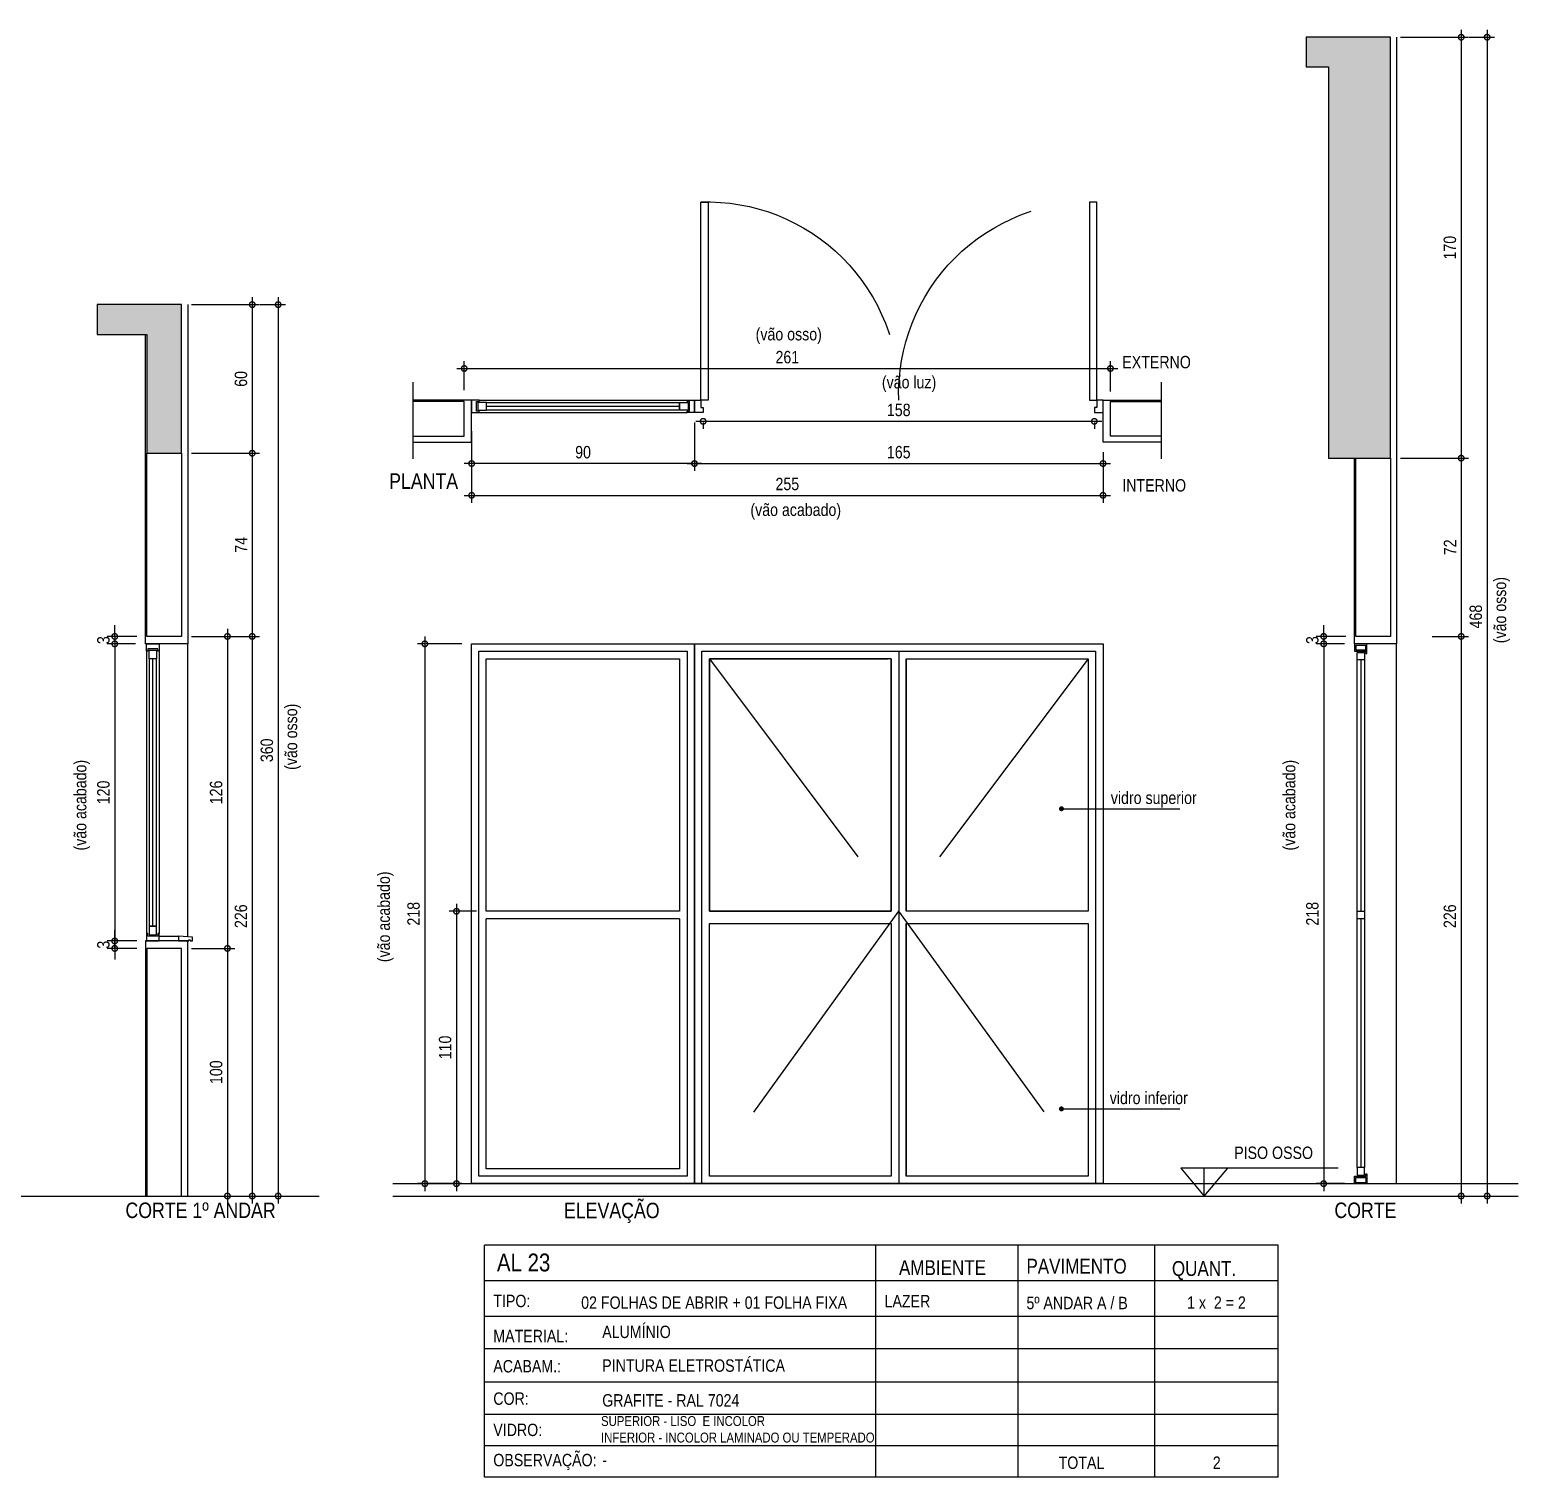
# Model space of a CAD drawing. Header units: metres. Extents: x -0.2 to 51.6, y -20.8 to 5.5.
# Drawn here: x 42.45 to 48.46, y -6.66 to -0.81 of the extents above; entities that cross this region are included whole.
import ezdxf

# ---------------------------------------------------------------- set-up
doc = ezdxf.new("R2010")
doc.units = ezdxf.units.M
doc.linetypes.add('DASHEDX2', pattern=[1.5, 1, -0.5])
for name, color, linetype in [('AR-CAIXILHO', 1, 'Continuous'), ('ARQ-ALV ACAB', 4, 'Continuous'), ('ARQ-ALV OSSO', 5, 'Continuous'), ('ARQ-AUX', 7, 'Continuous'), ('ARQ-AUX1', 1, 'Continuous'), ('ARQ-AUX2', 2, 'Continuous'), ('ARQ-CAX', 1, 'Continuous'), ('ARQ-CAX @ 1', 1, 'Continuous'), ('ARQ-DIM', 2, 'Continuous'), ('ARQ-ENCH', 1, 'Continuous'), ('ARQ-PRJ', 7, 'DASHEDX2'), ('ARQ-SIM', 1, 'Continuous'), ('ARQ-TXT', 2, 'Continuous'), ('ARQ-TXT01', 2, 'Continuous'), ('ES-CORTE', 2, 'Continuous')]:
    doc.layers.add(name, color=color, linetype=linetype)
doc.styles.add('Adesa', font='ARIALN.TTF')
doc.styles.add('ROMANS', font='romans', dxfattribs={"height": 0.2})
doc.dimstyles.new('1-25ARQ', dxfattribs={"dimscale": 0.25, "dimtxt": 0.2, "dimasz": 0.08, "dimexe": 0.16, "dimexo": 0.1, "dimgap": 0.1, "dimtad": 1, "dimzin": 4, "dimdsep": 46, "dimtxsty": 'ROMANS', "dimblk": 'DOT', "dimcen": 0.1, "dimclrd": 1, "dimclre": 1, "dimclrt": 3, "dimadec": 0, "dimazin": 0, "dimtfac": 1, "dimtix": 1, "dimtmove": 2, "dimatfit": 3, "dimldrblk": 'DOT', "dimfxl": 1, "dimtolj": 1, "dimtzin": 4, "dimlwd": -1, "dimlwe": -1, "dimarcsym": 0})
doc.dimstyles.new('ADESA 1-0025', dxfattribs={"dimtxt": 0.05, "dimasz": 0.045, "dimexe": 0.03, "dimexo": 0.04, "dimgap": 0.02, "dimtad": 1, "dimtoh": 1, "dimdec": 0, "dimlfac": 100, "dimzin": 4, "dimtxsty": 'Adesa', "dimblk": 'DOTSMALL', "dimcen": 1, "dimdle": 0.03, "dimclrd": 1, "dimclre": 1, "dimclrt": 256, "dimazin": 1, "dimtm": 1e-09, "dimtfac": 1, "dimtdec": 0, "dimtix": 1, "dimtmove": 2, "dimatfit": 0, "dimldrblk": 'DOTSMALL', "dimfxl": 0.8, "dimtvp": 2, "dimtolj": 1, "dimtzin": 0, "dimarcsym": 0})

# ---------------------------------------------------------------- blocks, each defined once
blk = doc.blocks.new('_DotSmall')
at = {"color": 0, "linetype": 'ByBlock', "const_width": 0.5}
blk.add_lwpolyline([(-0.0625, 0, 1), (0.0625, 0, 1)], format="xyb", close=True, dxfattribs=at)
blk = doc.blocks.new('*D367')
at = {"layer": 'ARQ-DIM', "color": 1, "lineweight": -2, "transparency": 16777216}
for p, q in [((44.2323, -2.5203), (44.2323, -2.7247)), ((46.7823, -2.5203), (46.7823, -2.7247)), ((44.2023, -2.6947), (46.8123, -2.6947))]:
    blk.add_line(p, q, dxfattribs=at)
at = {"layer": 'Defpoints', "color": 0, "transparency": 16777216}
for p in [(44.2323, -2.4803), (46.7823, -2.4803), (46.7823, -2.6947)]:
    blk.add_point(p, dxfattribs=at)
at = {"layer": 'ARQ-DIM', "color": 1, "lineweight": -2, "transparency": 16777216, "xscale": 0.045, "yscale": 0.045, "zscale": 0.045, "rotation": 180}
blk.add_blockref('_DotSmall', (44.2323, -2.6947), dxfattribs=at)
at = {"layer": 'ARQ-DIM', "color": 1, "lineweight": -2, "transparency": 16777216, "xscale": 0.045, "yscale": 0.045, "zscale": 0.045}
blk.add_blockref('_DotSmall', (46.7823, -2.6947), dxfattribs=at)
at = {"layer": 'ARQ-DIM', "transparency": 16777216, "insert": (45.5073, -2.6492), "char_height": 0.05, "attachment_point": 5, "style": 'Adesa'}
blk.add_mtext('\\A1;255', dxfattribs=at)
blk = doc.blocks.new('*D368')
at = {"layer": 'ARQ-DIM', "color": 1, "lineweight": -2, "transparency": 16777216}
for p, q in [((44.2023, -2.2703), (44.2023, -2.1524)), ((46.8123, -2.2753), (46.8123, -2.1524)), ((44.1723, -2.1824), (46.8423, -2.1824))]:
    blk.add_line(p, q, dxfattribs=at)
at = {"layer": 'Defpoints', "color": 0, "transparency": 16777216}
for p in [(46.8123, -2.1824), (44.2023, -2.3103), (46.8123, -2.3153)]:
    blk.add_point(p, dxfattribs=at)
at = {"layer": 'ARQ-DIM', "color": 1, "lineweight": -2, "transparency": 16777216, "xscale": 0.045, "yscale": 0.045, "zscale": 0.045, "rotation": 180}
blk.add_blockref('_DotSmall', (44.2023, -2.1824), dxfattribs=at)
at = {"layer": 'ARQ-DIM', "color": 1, "lineweight": -2, "transparency": 16777216, "xscale": 0.045, "yscale": 0.045, "zscale": 0.045}
blk.add_blockref('_DotSmall', (46.8123, -2.1824), dxfattribs=at)
at = {"layer": 'ARQ-DIM', "transparency": 16777216, "insert": (45.5073, -2.1369), "char_height": 0.05, "attachment_point": 5, "style": 'Adesa'}
blk.add_mtext('\\A1;261', dxfattribs=at)
blk = doc.blocks.new('*D360')
at = {"layer": 'ARQ-DIM', "color": 1, "lineweight": -2, "transparency": 16777216}
for p, q in [((45.1323, -2.4003), (45.1323, -2.5963)), ((46.7823, -2.5203), (46.7823, -2.5963)), ((45.1023, -2.5663), (46.8123, -2.5663))]:
    blk.add_line(p, q, dxfattribs=at)
at = {"layer": 'Defpoints', "color": 0, "transparency": 16777216}
for p in [(45.1323, -2.3603), (46.7823, -2.4803), (46.7823, -2.5663)]:
    blk.add_point(p, dxfattribs=at)
at = {"layer": 'ARQ-DIM', "color": 1, "lineweight": -2, "transparency": 16777216, "xscale": 0.045, "yscale": 0.045, "zscale": 0.045, "rotation": 180}
blk.add_blockref('_DotSmall', (45.1323, -2.5663), dxfattribs=at)
at = {"layer": 'ARQ-DIM', "color": 1, "lineweight": -2, "transparency": 16777216, "xscale": 0.045, "yscale": 0.045, "zscale": 0.045}
blk.add_blockref('_DotSmall', (46.7823, -2.5663), dxfattribs=at)
at = {"layer": 'ARQ-DIM', "transparency": 16777216, "insert": (45.9573, -2.5207), "char_height": 0.05, "attachment_point": 5, "style": 'Adesa'}
blk.add_mtext('\\A1;165', dxfattribs=at)
blk = doc.blocks.new('*D361')
at = {"layer": 'ARQ-DIM', "color": 1, "lineweight": -2, "transparency": 16777216}
for p, q in [((48.2289, -0.8145), (48.2289, -2.5745)), ((47.9837, -0.8445), (48.2589, -0.8445)), ((47.9831, -2.5445), (48.2589, -2.5445))]:
    blk.add_line(p, q, dxfattribs=at)
at = {"layer": 'Defpoints', "color": 0, "transparency": 16777216}
for p in [(47.9437, -0.8445), (47.9431, -2.5445), (48.2289, -2.5445)]:
    blk.add_point(p, dxfattribs=at)
at = {"layer": 'ARQ-DIM', "color": 1, "lineweight": -2, "transparency": 16777216, "xscale": 0.045, "yscale": 0.045, "zscale": 0.045}
for p, rotation in [((48.2289, -0.8445), 90), ((48.2289, -2.5445), 270)]:
    blk.add_blockref('_DotSmall', p, dxfattribs=dict(at, rotation=rotation))
at = {"layer": 'ARQ-DIM', "transparency": 16777216, "insert": (48.1834, -1.6945), "char_height": 0.05, "attachment_point": 5, "rotation": 90, "style": 'Adesa'}
blk.add_mtext('\\A1;170', dxfattribs=at)
blk = doc.blocks.new('*D362')
at = {"layer": 'ARQ-DIM', "color": 1, "lineweight": -2, "transparency": 16777216}
for p, q in [((48.2289, -3.2345), (48.2289, -5.5545)), ((48.1988, -3.2645), (48.2589, -3.2645)), ((48.111, -5.5245), (48.2589, -5.5245))]:
    blk.add_line(p, q, dxfattribs=at)
at = {"layer": 'Defpoints', "color": 0, "transparency": 16777216}
for p in [(48.1588, -3.2645), (48.071, -5.5245), (48.2289, -5.5245)]:
    blk.add_point(p, dxfattribs=at)
at = {"layer": 'ARQ-DIM', "color": 1, "lineweight": -2, "transparency": 16777216, "xscale": 0.045, "yscale": 0.045, "zscale": 0.045}
for p, rotation in [((48.2289, -3.2645), 90), ((48.2289, -5.5245), 270)]:
    blk.add_blockref('_DotSmall', p, dxfattribs=dict(at, rotation=rotation))
at = {"layer": 'ARQ-DIM', "transparency": 16777216, "insert": (48.1834, -4.3945), "char_height": 0.05, "attachment_point": 5, "rotation": 90, "style": 'Adesa'}
blk.add_mtext('\\A1;226', dxfattribs=at)
blk = doc.blocks.new('*D363')
at = {"layer": 'ARQ-DIM', "color": 1, "lineweight": -2, "transparency": 16777216}
for p, q in [((48.3337, -0.8145), (48.3337, -5.5545)), ((48.261, -0.8445), (48.3637, -0.8445)), ((48.2249, -5.5245), (48.3637, -5.5245))]:
    blk.add_line(p, q, dxfattribs=at)
at = {"layer": 'Defpoints', "color": 0, "transparency": 16777216}
for p in [(48.221, -0.8445), (48.1849, -5.5245), (48.3337, -5.5245)]:
    blk.add_point(p, dxfattribs=at)
at = {"layer": 'ARQ-DIM', "color": 1, "lineweight": -2, "transparency": 16777216, "xscale": 0.045, "yscale": 0.045, "zscale": 0.045}
for p, rotation in [((48.3337, -0.8445), 90), ((48.3337, -5.5245), 270)]:
    blk.add_blockref('_DotSmall', p, dxfattribs=dict(at, rotation=rotation))
at = {"layer": 'ARQ-DIM', "transparency": 16777216, "insert": (48.2881, -3.1845), "char_height": 0.05, "attachment_point": 5, "rotation": 90, "style": 'Adesa'}
blk.add_mtext('\\A1;468', dxfattribs=at)
blk = doc.blocks.new('*D364')
at = {"layer": 'ARQ-DIM', "color": 1, "lineweight": -2, "transparency": 16777216}
for p, q in [((47.7575, -3.2945), (47.6435, -3.2945)), ((47.6735, -3.2645), (47.6735, -5.5045)), ((47.7575, -5.4745), (47.6435, -5.4745))]:
    blk.add_line(p, q, dxfattribs=at)
at = {"layer": 'Defpoints', "color": 0, "transparency": 16777216}
for p in [(47.7975, -3.2945), (47.6735, -5.4745), (47.7975, -5.4745)]:
    blk.add_point(p, dxfattribs=at)
at = {"layer": 'ARQ-DIM', "color": 1, "lineweight": -2, "transparency": 16777216, "xscale": 0.045, "yscale": 0.045, "zscale": 0.045}
for p, rotation in [((47.6735, -3.2945), 90), ((47.6735, -5.4745), 270)]:
    blk.add_blockref('_DotSmall', p, dxfattribs=dict(at, rotation=rotation))
at = {"layer": 'ARQ-DIM', "transparency": 16777216, "insert": (47.628, -4.3845), "char_height": 0.05, "attachment_point": 5, "rotation": 90, "style": 'Adesa'}
blk.add_mtext('\\A1;218', dxfattribs=at)
blk = doc.blocks.new('*D365')
at = {"layer": 'ARQ-DIM', "color": 1, "lineweight": -2, "transparency": 16777216}
for p, q in [((47.6735, -3.2645), (47.6735, -3.2195)), ((47.7625, -3.2645), (47.6435, -3.2645)), ((47.7575, -3.2945), (47.6435, -3.2945)), ((47.6735, -3.2645), (47.6735, -3.2945)), ((47.6735, -3.2945), (47.6735, -3.3395))]:
    blk.add_line(p, q, dxfattribs=at)
at = {"layer": 'Defpoints', "color": 0, "transparency": 16777216}
for p in [(47.6735, -3.2945), (47.7975, -3.2945), (47.8025, -3.2645)]:
    blk.add_point(p, dxfattribs=at)
at = {"layer": 'ARQ-DIM', "color": 1, "lineweight": -2, "transparency": 16777216, "xscale": 0.045, "yscale": 0.045, "zscale": 0.045}
for p, rotation in [((47.6735, -3.2645), 270), ((47.6735, -3.2945), 90)]:
    blk.add_blockref('_DotSmall', p, dxfattribs=dict(at, rotation=rotation))
at = {"layer": 'ARQ-DIM', "transparency": 16777216, "insert": (47.628, -3.2795), "char_height": 0.05, "attachment_point": 5, "rotation": 90, "style": 'Adesa'}
blk.add_mtext('\\A1;3', dxfattribs=at)
blk = doc.blocks.new('*D369')
at = {"layer": 'ARQ-DIM', "color": 1, "lineweight": -2, "transparency": 16777216}
for p, q in [((48.2289, -2.5145), (48.2289, -3.2945)), ((47.9831, -2.5445), (48.2589, -2.5445)), ((48.111, -3.2645), (48.2589, -3.2645))]:
    blk.add_line(p, q, dxfattribs=at)
at = {"layer": 'Defpoints', "color": 0, "transparency": 16777216}
for p in [(47.9431, -2.5445), (48.071, -3.2645), (48.2289, -3.2645)]:
    blk.add_point(p, dxfattribs=at)
at = {"layer": 'ARQ-DIM', "color": 1, "lineweight": -2, "transparency": 16777216, "xscale": 0.045, "yscale": 0.045, "zscale": 0.045}
for p, rotation in [((48.2289, -2.5445), 90), ((48.2289, -3.2645), 270)]:
    blk.add_blockref('_DotSmall', p, dxfattribs=dict(at, rotation=rotation))
at = {"layer": 'ARQ-DIM', "transparency": 16777216, "insert": (48.1838, -2.9045), "char_height": 0.05, "attachment_point": 5, "rotation": 90, "style": 'Adesa'}
blk.add_mtext('\\A1;72', dxfattribs=at)
blk = doc.blocks.new('*D370')
at = {"layer": 'ARQ-DIM', "color": 1, "lineweight": -2, "transparency": 16777216}
for p, q in [((45.1323, -2.4003), (45.1323, -2.5963)), ((44.2323, -2.4353), (44.2323, -2.5963)), ((45.1623, -2.5663), (44.2023, -2.5663))]:
    blk.add_line(p, q, dxfattribs=at)
at = {"layer": 'Defpoints', "color": 0, "transparency": 16777216}
for p in [(44.2323, -2.3953), (45.1323, -2.3603), (44.2323, -2.5663)]:
    blk.add_point(p, dxfattribs=at)
at = {"layer": 'ARQ-DIM', "color": 1, "lineweight": -2, "transparency": 16777216, "xscale": 0.045, "yscale": 0.045, "zscale": 0.045, "rotation": 180}
blk.add_blockref('_DotSmall', (44.2323, -2.5663), dxfattribs=at)
at = {"layer": 'ARQ-DIM', "color": 1, "lineweight": -2, "transparency": 16777216, "xscale": 0.045, "yscale": 0.045, "zscale": 0.045}
blk.add_blockref('_DotSmall', (45.1323, -2.5663), dxfattribs=at)
at = {"layer": 'ARQ-DIM', "transparency": 16777216, "insert": (44.6823, -2.5207), "char_height": 0.05, "attachment_point": 5, "style": 'Adesa'}
blk.add_mtext('\\A1;90', dxfattribs=at)
blk = doc.blocks.new('*D366')
at = {"layer": 'ARQ-DIM', "color": 1, "lineweight": -2, "transparency": 16777216}
for p, q in [((45.1373, -2.3958), (46.7773, -2.3958)), ((45.1673, -2.4003), (45.1673, -2.4258)), ((46.7473, -2.4003), (46.7473, -2.4258))]:
    blk.add_line(p, q, dxfattribs=at)
at = {"layer": 'Defpoints', "color": 0, "transparency": 16777216}
for p in [(45.1673, -2.3603), (46.7473, -2.3603), (46.7473, -2.3958)]:
    blk.add_point(p, dxfattribs=at)
at = {"layer": 'ARQ-DIM', "color": 1, "lineweight": -2, "transparency": 16777216, "xscale": 0.045, "yscale": 0.045, "zscale": 0.045, "rotation": 180}
blk.add_blockref('_DotSmall', (45.1673, -2.3958), dxfattribs=at)
at = {"layer": 'ARQ-DIM', "color": 1, "lineweight": -2, "transparency": 16777216, "xscale": 0.045, "yscale": 0.045, "zscale": 0.045}
blk.add_blockref('_DotSmall', (46.7473, -2.3958), dxfattribs=at)
at = {"layer": 'ARQ-DIM', "transparency": 16777216, "insert": (45.9573, -2.3502), "char_height": 0.05, "attachment_point": 5, "style": 'Adesa'}
blk.add_mtext('\\A1;158', dxfattribs=at)
blk = doc.blocks.new('V P DPL 160x220')
blk.add_line((0.795, 1.1), (0.06, 1.1, 0))
at = {"flags": 128}
for points in [[(0, 2.1799), (1.65, 2.1799), (1.65, 0), (0, 0), (0, 2.1799)], [(0.06, 1.1), (0.06, 2.1199), (0.7816, 2.1199)], [(0.795, 2.1199), (0.795, 1.1)], [(0.825, 2.1499), (0.825, 0)], [(0.855, 2.1199), (1.59, 2.1199), (1.59, 1.1)], [(0.855, 2.1199), (0.855, 1.1)], [(0.795, 0.03), (0.06, 0.03), (0.06, 1.05)], [(0.795, 1.05), (0.795, 0.03)], [(1.59, 1.05), (1.59, 0.03), (0.855, 0.03)], [(0.855, 1.05), (0.855, 0.03)]]:
    blk.add_lwpolyline(points, dxfattribs=at)
blk.add_lwpolyline([(0.03, 2.1499), (1.62, 2.1499), (1.62, 0), (0.03, 0)], close=True, dxfattribs=at)
at = {"lineweight": -2}
for points in [[(0.06, 1.1), (0.795, 1.1), (0.795, 2.1199), (0.06, 2.1199)], [(0.855, 2.1199), (1.59, 2.1199), (1.59, 1.1), (0.855, 1.1)], [(0.795, 0.03), (0.06, 0.03), (0.06, 1.05), (0.795, 1.05)], [(0.855, 1.05), (1.59, 1.05), (1.59, 0.03), (0.855, 0.03)]]:
    blk.add_lwpolyline(points, close=True, dxfattribs=at)
at = {"layer": 'ARQ-PRJ'}
for points in [[(0.06, 2.1199), (0.8244, 1.1), (0.03, 0)], [(1.59, 2.1199), (0.8244, 1.1), (1.62, 0)]]:
    blk.add_lwpolyline(points, dxfattribs=at)
blk = doc.blocks.new('*D358')
at = {"layer": 'ARQ-DIM', "color": 1, "lineweight": -2, "transparency": 16777216}
for p, q in [((44.2523, -4.3745), (44.141, -4.3745)), ((44.171, -4.3445), (44.171, -5.5045)), ((44.1923, -5.4745), (44.141, -5.4745))]:
    blk.add_line(p, q, dxfattribs=at)
at = {"layer": 'Defpoints', "color": 0, "transparency": 16777216}
for p in [(44.2923, -4.3745), (44.171, -5.4745), (44.2323, -5.4745)]:
    blk.add_point(p, dxfattribs=at)
at = {"layer": 'ARQ-DIM', "color": 1, "lineweight": -2, "transparency": 16777216, "xscale": 0.045, "yscale": 0.045, "zscale": 0.045}
for p, rotation in [((44.171, -4.3745), 90), ((44.171, -5.4745), 270)]:
    blk.add_blockref('_DotSmall', p, dxfattribs=dict(at, rotation=rotation))
at = {"layer": 'ARQ-DIM', "transparency": 16777216, "insert": (44.1254, -4.9245), "char_height": 0.05, "attachment_point": 5, "rotation": 90, "style": 'Adesa'}
blk.add_mtext('\\A1;110', dxfattribs=at)
blk = doc.blocks.new('*D359')
at = {"layer": 'ARQ-DIM', "color": 1, "lineweight": -2, "transparency": 16777216}
for p, q in [((44.1923, -3.2945), (44.0134, -3.2945)), ((44.0434, -3.2645), (44.0434, -5.5045)), ((44.1923, -5.4745), (44.0134, -5.4745))]:
    blk.add_line(p, q, dxfattribs=at)
at = {"layer": 'Defpoints', "color": 0, "transparency": 16777216}
for p in [(44.2323, -3.2945), (44.0434, -5.4745), (44.2323, -5.4745)]:
    blk.add_point(p, dxfattribs=at)
at = {"layer": 'ARQ-DIM', "color": 1, "lineweight": -2, "transparency": 16777216, "xscale": 0.045, "yscale": 0.045, "zscale": 0.045}
for p, rotation in [((44.0434, -3.2945), 90), ((44.0434, -5.4745), 270)]:
    blk.add_blockref('_DotSmall', p, dxfattribs=dict(at, rotation=rotation))
at = {"layer": 'ARQ-DIM', "transparency": 16777216, "insert": (43.9979, -4.3845), "char_height": 0.05, "attachment_point": 5, "rotation": 90, "style": 'Adesa'}
blk.add_mtext('\\A1;218', dxfattribs=at)
blk = doc.blocks.new('*U326')
at = {"color": 7, "linetype": 'ByBlock', "ltscale": 0.5}
for p, q in [((-0.01, 2.1454), (-0.01, 0.0646)), ((-0.04, 0.0646), (-0.04, 1.07))]:
    blk.add_line(p, q, dxfattribs=at)
blk.add_lwpolyline([(-0.04, 1.1), (-0.04, 2.1154)], dxfattribs=at)
at = {"layer": 'AR-CAIXILHO'}
for p, q in [((-0.045, 2.175), (-0.005, 2.175)), ((-0.045, 2.175), (-0.045, 2.1554, 0)), ((-0.005, 2.1554, 0), (-0.005, 2.175)), ((-0.05, 2.1504, 0), (-0.005, 2.1504, 0)), ((-0.05, 2.1504, 0), (-0.005, 2.1504, 0)), ((-0.045, 2.1554, 0), (-0.005, 2.1554, 0)), ((-0.045, 2.1504, 0), (-0.005, 2.1504, 0)), ((-0.05, 0.0296, 0), (-0.005, 0.0296, 0)), ((-0.05, 0.0296, 0), (-0.005, 0.0296, 0)), ((-0.045, 0.0296, 0), (-0.005, 0.0296, 0)), ((-0.045, 0.005), (-0.045, 0.0246, 0)), ((-0.045, 0.0246, 0), (-0.005, 0.0246, 0)), ((-0.045, 0.005), (-0.005, 0.005)), ((-0.005, 0.0246, 0), (-0.005, 0.005))]:
    blk.add_line(p, q, dxfattribs=at)
for points in [[(0, 2.1404), (0, 2.18), (0, 2.18), (0, 2.18), (-0.05, 2.18), (-0.05, 2.18), (-0.05, 2.18), (-0.05, 2.1504), (-0.05, 2.1504), (-0.005, 2.1504), (-0.005, 2.1404), (0, 2.1404), (0, 2.1404), (0, 2.1404)], [(0, 0.0396), (0, 0), (0, 0), (0, 0), (-0.05, 0), (-0.05, 0), (-0.05, 0), (-0.05, 0.0296), (-0.05, 0.0296), (-0.005, 0.0296), (-0.005, 0.0396), (0, 0.0396), (0, 0.0396), (0, 0.0396)]]:
    blk.add_lwpolyline(points, dxfattribs=at)
at = {"layer": 'AR-CAIXILHO', "color": 1}
for points in [[(-0.04, 2.1454), (-0.01, 2.1454), (-0.01, 2.1154), (-0.04, 2.1154)], [(-0.04, 1.1), (-0.01, 1.1), (-0.01, 1.07), (-0.04, 1.07)], [(-0.04, 0.0346), (-0.01, 0.0346), (-0.01, 0.0646), (-0.04, 0.0646)]]:
    blk.add_lwpolyline(points, close=True, dxfattribs=at)
at = {"layer": 'ARQ-AUX'}
for points in [[(-0.025, 2.1154), (-0.025, 1.1)], [(-0.025, 1.07), (-0.025, 0.0646)]]:
    blk.add_lwpolyline(points, dxfattribs=at)
at = {"layer": 'ARQ-CAX'}
for points in [[(-0.04, 2.1454), (-0.01, 2.1454)], [(-0.04, 0.0346), (-0.01, 0.0346)]]:
    blk.add_lwpolyline(points, dxfattribs=at)
blk = doc.blocks.new('*U371')
at = {"layer": 'ARQ-CAX'}
for points in [[(0.901, 0.025), (0, 0.025), (0, -2.155), (0.901, -2.155)], [(0.871, -0.005), (0.03, -0.005), (0.03, -2.125), (0.871, -2.125)]]:
    blk.add_lwpolyline(points, close=True, dxfattribs=at)
for points in [[(0.841, -1.055), (0.841, -0.035), (0.06, -0.035), (0.06, -1.055)], [(0.06, -1.055), (0.841, -1.055)], [(0.06, -1.085), (0.06, -2.095), (0.841, -2.095), (0.841, -1.085)], [(0.06, -1.085), (0.841, -1.085)]]:
    blk.add_lwpolyline(points, dxfattribs=at)
blk = doc.blocks.new('_Dot')
at = {"color": 0, "linetype": 'ByBlock', "lineweight": -2}
blk.add_line((-0.5, 0), (-1, 0), dxfattribs=at)
at = {"color": 0, "linetype": 'ByBlock', "const_width": 0.5}
blk.add_lwpolyline([(-0.25, 0, 1), (0.25, 0, 1)], format="xyb", close=True, dxfattribs=at)
blk = doc.blocks.new('*U308')
for points in [[(0, -0.17), (0.025, -0.17), (0.025, -0.14), (0.035, -0.14), (0.035, -0.12), (0, -0.12), (0, -0.17)], [(1.65, -0.17), (1.625, -0.17), (1.625, -0.14), (1.615, -0.14), (1.615, -0.12), (1.65, -0.12), (1.65, -0.17)], [(0.025, -0.17), (0.025, -0.97), (0.055, -0.97), (0.055, -0.17)], [(1.625, -0.17), (1.625, -0.9702), (1.595, -0.9702), (1.595, -0.17)]]:
    blk.add_lwpolyline(points, close=True)
at = {"layer": 'ARQ-PRJ'}
for centre, start, end in [((0.0505, -0.1958), 268.11777, 1.90745), ((1.5995, -0.1958), 178.09255, 271.88223)]:
    blk.add_arc(centre, 0.775, start, end, dxfattribs=at)
blk = doc.blocks.new('*U163')
at = {"color": 0, "linetype": 'ByBlock', "ltscale": 0.5}
for points in [[(0.02, -0.045), (0.02, -0.045), (0.02, -0.045), (0.02, -0.045), (0.02, -0.045), (0.02, -0.045), (0.02, -0.045), (0.02, -0.045), (0.02, -0.045), (0.03, -0.045), (0.03, -0.05), (0, -0.05), (0, 0), (0.03, 0), (0.03, -0.005), (0.02, -0.005), (0.02, -0.045)], [(0.88, -0.045), (0.88, -0.045), (0.88, -0.045), (0.88, -0.045), (0.88, -0.045), (0.88, -0.045), (0.88, -0.045), (0.88, -0.045), (0.88, -0.045), (0.87, -0.045), (0.87, -0.05), (0.9, -0.05), (0.9, 0), (0.87, 0), (0.87, -0.005), (0.88, -0.005), (0.88, -0.045)], [(0.025, -0.01), (0.06, -0.01), (0.06, -0.04), (0.025, -0.04)], [(0.875, -0.01), (0.84, -0.01), (0.84, -0.04), (0.875, -0.04)]]:
    blk.add_lwpolyline(points, close=True, dxfattribs=at)
at = {"color": 8, "linetype": 'ByBlock', "ltscale": 0.5}
for points in [[(0.87, 0), (0.03, 0)], [(0.87, -0.05), (0.03, -0.05)]]:
    blk.add_lwpolyline(points, dxfattribs=at)
at = {"color": 7, "linetype": 'ByBlock', "ltscale": 0.5}
blk.add_lwpolyline([(0.84, -0.01), (0.84, -0.04), (0.06, -0.04), (0.06, -0.01)], close=True, dxfattribs=at)
blk.add_lwpolyline([(0.06, -0.025), (0.84, -0.025)], dxfattribs=at)
blk = doc.blocks.new('*D389')
at = {"layer": 'ARQ-DIM', "color": 1, "lineweight": -2, "transparency": 16777216}
for p, q in [((43.246, -4.4945), (43.246, -5.5545)), ((43.1004, -4.5245), (43.276, -4.5245)), ((43.1004, -5.5245), (43.276, -5.5245))]:
    blk.add_line(p, q, dxfattribs=at)
at = {"layer": 'Defpoints', "color": 0, "transparency": 16777216}
for p in [(43.0604, -4.5245), (43.0604, -5.5245), (43.246, -5.5245)]:
    blk.add_point(p, dxfattribs=at)
at = {"layer": 'ARQ-DIM', "color": 1, "lineweight": -2, "transparency": 16777216, "xscale": 0.045, "yscale": 0.045, "zscale": 0.045}
for p, rotation in [((43.246, -4.5245), 90), ((43.246, -5.5245), 270)]:
    blk.add_blockref('_DotSmall', p, dxfattribs=dict(at, rotation=rotation))
at = {"layer": 'ARQ-DIM', "transparency": 16777216, "insert": (43.2005, -5.0245), "char_height": 0.05, "attachment_point": 5, "rotation": 90, "style": 'Adesa'}
blk.add_mtext('\\A1;100', dxfattribs=at)
blk = doc.blocks.new('*D390')
at = {"layer": 'ARQ-DIM', "color": 1, "lineweight": -2, "transparency": 16777216}
for p, q in [((43.246, -3.2345), (43.246, -4.5545)), ((43.1004, -3.2645), (43.276, -3.2645)), ((43.1004, -4.5245), (43.276, -4.5245))]:
    blk.add_line(p, q, dxfattribs=at)
at = {"layer": 'Defpoints', "color": 0, "transparency": 16777216}
for p in [(43.0604, -3.2645), (43.0604, -4.5245), (43.246, -4.5245)]:
    blk.add_point(p, dxfattribs=at)
at = {"layer": 'ARQ-DIM', "color": 1, "lineweight": -2, "transparency": 16777216, "xscale": 0.045, "yscale": 0.045, "zscale": 0.045}
for p, rotation in [((43.246, -3.2645), 90), ((43.246, -4.5245), 270)]:
    blk.add_blockref('_DotSmall', p, dxfattribs=dict(at, rotation=rotation))
at = {"layer": 'ARQ-DIM', "transparency": 16777216, "insert": (43.2005, -3.8945), "char_height": 0.05, "attachment_point": 5, "rotation": 90, "style": 'Adesa'}
blk.add_mtext('\\A1;126', dxfattribs=at)
blk = doc.blocks.new('*D391')
at = {"layer": 'ARQ-DIM', "color": 1, "lineweight": -2, "transparency": 16777216}
for p, q in [((43.3461, -1.8945), (43.3461, -2.5545)), ((43.1009, -1.9245), (43.3761, -1.9245)), ((43.1004, -2.5245), (43.3761, -2.5245))]:
    blk.add_line(p, q, dxfattribs=at)
at = {"layer": 'Defpoints', "color": 0, "transparency": 16777216}
for p in [(43.0609, -1.9245), (43.0604, -2.5245), (43.3461, -2.5245)]:
    blk.add_point(p, dxfattribs=at)
at = {"layer": 'ARQ-DIM', "color": 1, "lineweight": -2, "transparency": 16777216, "xscale": 0.045, "yscale": 0.045, "zscale": 0.045}
for p, rotation in [((43.3461, -1.9245), 90), ((43.3461, -2.5245), 270)]:
    blk.add_blockref('_DotSmall', p, dxfattribs=dict(at, rotation=rotation))
at = {"layer": 'ARQ-DIM', "transparency": 16777216, "insert": (43.3006, -2.2245), "char_height": 0.05, "attachment_point": 5, "rotation": 90, "style": 'Adesa'}
blk.add_mtext('\\A1;60', dxfattribs=at)
blk = doc.blocks.new('*D392')
at = {"layer": 'ARQ-DIM', "color": 1, "lineweight": -2, "transparency": 16777216}
for p, q in [((43.3461, -3.2345), (43.3461, -5.5545)), ((43.316, -3.2645), (43.3761, -3.2645)), ((43.2282, -5.5245), (43.3761, -5.5245))]:
    blk.add_line(p, q, dxfattribs=at)
at = {"layer": 'Defpoints', "color": 0, "transparency": 16777216}
for p in [(43.276, -3.2645), (43.1882, -5.5245), (43.3461, -5.5245)]:
    blk.add_point(p, dxfattribs=at)
at = {"layer": 'ARQ-DIM', "color": 1, "lineweight": -2, "transparency": 16777216, "xscale": 0.045, "yscale": 0.045, "zscale": 0.045}
for p, rotation in [((43.3461, -3.2645), 90), ((43.3461, -5.5245), 270)]:
    blk.add_blockref('_DotSmall', p, dxfattribs=dict(at, rotation=rotation))
at = {"layer": 'ARQ-DIM', "transparency": 16777216, "insert": (43.3006, -4.3945), "char_height": 0.05, "attachment_point": 5, "rotation": 90, "style": 'Adesa'}
blk.add_mtext('\\A1;226', dxfattribs=at)
blk = doc.blocks.new('*D393')
at = {"layer": 'ARQ-DIM', "color": 1, "lineweight": -2, "transparency": 16777216}
for p, q in [((43.4509, -1.8945), (43.4509, -5.5545)), ((43.3782, -1.9245), (43.4809, -1.9245)), ((43.3422, -5.5245), (43.4809, -5.5245))]:
    blk.add_line(p, q, dxfattribs=at)
at = {"layer": 'Defpoints', "color": 0, "transparency": 16777216}
for p in [(43.3382, -1.9245), (43.3022, -5.5245), (43.4509, -5.5245)]:
    blk.add_point(p, dxfattribs=at)
at = {"layer": 'ARQ-DIM', "color": 1, "lineweight": -2, "transparency": 16777216, "xscale": 0.045, "yscale": 0.045, "zscale": 0.045}
for p, rotation in [((43.4509, -1.9245), 90), ((43.4509, -5.5245), 270)]:
    blk.add_blockref('_DotSmall', p, dxfattribs=dict(at, rotation=rotation))
at = {"layer": 'ARQ-DIM', "transparency": 16777216, "insert": (43.4054, -3.7245), "char_height": 0.05, "attachment_point": 5, "rotation": 90, "style": 'Adesa'}
blk.add_mtext('\\A1;360', dxfattribs=at)
blk = doc.blocks.new('*D394')
at = {"layer": 'ARQ-DIM', "color": 1, "lineweight": -2, "transparency": 16777216}
for p, q in [((42.8747, -3.2945), (42.7608, -3.2945)), ((42.7908, -3.2645), (42.7908, -4.5245)), ((42.8747, -4.4945), (42.7608, -4.4945))]:
    blk.add_line(p, q, dxfattribs=at)
at = {"layer": 'Defpoints', "color": 0, "transparency": 16777216}
for p in [(42.9147, -3.2945), (42.7908, -4.4945), (42.9147, -4.4945)]:
    blk.add_point(p, dxfattribs=at)
at = {"layer": 'ARQ-DIM', "color": 1, "lineweight": -2, "transparency": 16777216, "xscale": 0.045, "yscale": 0.045, "zscale": 0.045}
for p, rotation in [((42.7908, -3.2945), 90), ((42.7908, -4.4945), 270)]:
    blk.add_blockref('_DotSmall', p, dxfattribs=dict(at, rotation=rotation))
at = {"layer": 'ARQ-DIM', "transparency": 16777216, "insert": (42.7452, -3.8945), "char_height": 0.05, "attachment_point": 5, "rotation": 90, "style": 'Adesa'}
blk.add_mtext('\\A1;120', dxfattribs=at)
blk = doc.blocks.new('*D395')
at = {"layer": 'ARQ-DIM', "color": 1, "lineweight": -2, "transparency": 16777216}
for p, q in [((42.7908, -3.2645), (42.7908, -3.2195)), ((42.8797, -3.2645), (42.7608, -3.2645)), ((42.8747, -3.2945), (42.7608, -3.2945)), ((42.7908, -3.2645), (42.7908, -3.2945)), ((42.7908, -3.2945), (42.7908, -3.3395))]:
    blk.add_line(p, q, dxfattribs=at)
at = {"layer": 'Defpoints', "color": 0, "transparency": 16777216}
for p in [(42.7908, -3.2945), (42.9147, -3.2945), (42.9197, -3.2645)]:
    blk.add_point(p, dxfattribs=at)
at = {"layer": 'ARQ-DIM', "color": 1, "lineweight": -2, "transparency": 16777216, "xscale": 0.045, "yscale": 0.045, "zscale": 0.045}
for p, rotation in [((42.7908, -3.2645), 270), ((42.7908, -3.2945), 90)]:
    blk.add_blockref('_DotSmall', p, dxfattribs=dict(at, rotation=rotation))
at = {"layer": 'ARQ-DIM', "transparency": 16777216, "insert": (42.7452, -3.2795), "char_height": 0.05, "attachment_point": 5, "rotation": 90, "style": 'Adesa'}
blk.add_mtext('\\A1;3', dxfattribs=at)
blk = doc.blocks.new('*D396')
at = {"layer": 'ARQ-DIM', "color": 1, "lineweight": -2, "transparency": 16777216}
for p, q in [((42.8797, -4.4945), (42.7608, -4.4945)), ((42.7908, -4.4945), (42.7908, -4.4495)), ((42.7908, -4.5245), (42.7908, -4.4945)), ((42.8797, -4.5245), (42.7608, -4.5245)), ((42.7908, -4.5245), (42.7908, -4.5695))]:
    blk.add_line(p, q, dxfattribs=at)
at = {"layer": 'Defpoints', "color": 0, "transparency": 16777216}
for p in [(42.7908, -4.4945), (42.9197, -4.4945), (42.9197, -4.5245)]:
    blk.add_point(p, dxfattribs=at)
at = {"layer": 'ARQ-DIM', "color": 1, "lineweight": -2, "transparency": 16777216, "xscale": 0.045, "yscale": 0.045, "zscale": 0.045}
for p, rotation in [((42.7908, -4.4945), 270), ((42.7908, -4.5245), 90)]:
    blk.add_blockref('_DotSmall', p, dxfattribs=dict(at, rotation=rotation))
at = {"layer": 'ARQ-DIM', "transparency": 16777216, "insert": (42.7452, -4.5095), "char_height": 0.05, "attachment_point": 5, "rotation": 90, "style": 'Adesa'}
blk.add_mtext('\\A1;3', dxfattribs=at)
blk = doc.blocks.new('*D397')
at = {"layer": 'ARQ-DIM', "color": 1, "lineweight": -2, "transparency": 16777216}
for p, q in [((43.1004, -2.5245), (43.3761, -2.5245)), ((43.3461, -2.4945), (43.3461, -3.2945)), ((43.2282, -3.2645), (43.3761, -3.2645))]:
    blk.add_line(p, q, dxfattribs=at)
at = {"layer": 'Defpoints', "color": 0, "transparency": 16777216}
for p in [(43.0604, -2.5245), (43.1882, -3.2645), (43.3461, -3.2645)]:
    blk.add_point(p, dxfattribs=at)
at = {"layer": 'ARQ-DIM', "color": 1, "lineweight": -2, "transparency": 16777216, "xscale": 0.045, "yscale": 0.045, "zscale": 0.045}
for p, rotation in [((43.3461, -2.5245), 90), ((43.3461, -3.2645), 270)]:
    blk.add_blockref('_DotSmall', p, dxfattribs=dict(at, rotation=rotation))
at = {"layer": 'ARQ-DIM', "transparency": 16777216, "insert": (43.3011, -2.8945), "char_height": 0.05, "attachment_point": 5, "rotation": 90, "style": 'Adesa'}
blk.add_mtext('\\A1;74', dxfattribs=at)
blk = doc.blocks.new('*U84')
at = {"color": 0, "linetype": 'ByBlock', "ltscale": 0.5}
for points in [[(0.02, -0.045), (0.02, -0.045), (0.02, -0.045), (0.02, -0.045), (0.02, -0.045), (0.02, -0.045), (0.02, -0.045), (0.02, -0.045), (0.02, -0.045), (0.03, -0.045), (0.03, -0.05), (0, -0.05), (0, 0), (0.03, 0), (0.03, -0.005), (0.02, -0.005), (0.02, -0.045)], [(1.18, -0.045), (1.18, -0.045), (1.18, -0.045), (1.18, -0.045), (1.18, -0.045), (1.18, -0.045), (1.18, -0.045), (1.18, -0.045), (1.18, -0.045), (1.17, -0.045), (1.17, -0.05), (1.2, -0.05), (1.2, 0), (1.17, 0), (1.17, -0.005), (1.18, -0.005), (1.18, -0.045)], [(0.025, -0.01), (0.06, -0.01), (0.06, -0.04), (0.025, -0.04)], [(1.175, -0.01), (1.14, -0.01), (1.14, -0.04), (1.175, -0.04)]]:
    blk.add_lwpolyline(points, close=True, dxfattribs=at)
at = {"color": 8, "linetype": 'ByBlock', "ltscale": 0.5}
for points in [[(1.17, 0), (0.03, 0)], [(1.17, -0.05), (0.03, -0.05)]]:
    blk.add_lwpolyline(points, dxfattribs=at)
at = {"color": 7, "linetype": 'ByBlock', "ltscale": 0.5}
blk.add_lwpolyline([(1.14, -0.01), (1.14, -0.04), (0.06, -0.04), (0.06, -0.01)], close=True, dxfattribs=at)
blk.add_lwpolyline([(0.06, -0.025), (1.14, -0.025)], dxfattribs=at)
blk = doc.blocks.new('ALUMINIO')
h = blk.add_hatch(color=8)
h.dxf.hatch_style = 1
h.paths.add_polyline_path([(47.6931, -2.5445), (47.9431, -2.5445), (47.9431, -0.8445), (47.6031, -0.8445), (47.6031, -0.9645), (47.6931, -0.9645)])
h = blk.add_hatch(color=8)
h.dxf.hatch_style = 1
h.paths.add_polyline_path([(43.0604, -1.9245), (42.7204, -1.9245), (42.7204, -2.0445), (42.9204, -2.0445), (42.9204, -2.5245), (43.0604, -2.5245)])
at = {"color": 8}
for p, q in [((47.6031, -0.8445), (47.6031, -0.9645)), ((42.7204, -1.9245), (42.7204, -2.0445))]:
    blk.add_line(p, q, dxfattribs=at)
at = {"layer": 'ARQ-ALV ACAB', "ltscale": 0.05}
blk.add_line((43.9139, -5.4745), (48.4592, -5.4745), dxfattribs=at)
at = {"layer": 'ARQ-ALV ACAB'}
for points in [[(47.9681, -0.8445), (47.9681, -3.2945), (47.7981, -3.2945), (47.7981, -2.5445)], [(43.0854, -1.9245), (43.0854, -3.2945), (42.9154, -3.2945), (42.9154, -2.0445)], [(43.0854, -5.5245), (43.0854, -4.4945), (42.9154, -4.4945), (42.9154, -5.5245)]]:
    blk.add_lwpolyline(points, dxfattribs=at)
at = {"layer": 'ARQ-ALV ACAB', "ltscale": 0.05}
for points in [[(43.9977, -2.4803), (44.2323, -2.4803), (44.2323, -2.3103), (43.9967, -2.3103)], [(47.017, -2.4803), (46.7823, -2.4803), (46.7823, -2.3103), (47.017, -2.3103)]]:
    blk.add_lwpolyline(points, dxfattribs=at)
at = {"layer": 'ARQ-ALV OSSO', "ltscale": 0.05}
for points in [[(43.9977, -2.4553), (44.2023, -2.4553), (44.2023, -2.3153), (43.9977, -2.3153)], [(47.017, -2.4553), (46.8123, -2.4553), (46.8123, -2.3153), (47.017, -2.3153)]]:
    blk.add_lwpolyline(points, dxfattribs=at)
at = {"layer": 'ARQ-ALV OSSO'}
for points in [[(43.0604, -2.5245), (43.0604, -3.2645), (42.9204, -3.2645), (42.9204, -2.5245)], [(47.9431, -2.5445), (47.9431, -3.2645), (47.8031, -3.2645), (47.8031, -2.5445)], [(43.0604, -5.5245), (43.0604, -4.5245), (42.9204, -4.5245), (42.9204, -5.5245)]]:
    blk.add_lwpolyline(points, dxfattribs=at)
at = {"layer": 'ARQ-AUX'}
for points in [[(43.0854, -4.4777), (43.0854, -3.2945)], [(47.9681, -5.4745), (47.9681, -3.2945)]]:
    blk.add_lwpolyline(points, dxfattribs=at)
at = {"layer": 'ARQ-AUX1'}
for points in [[(43.0484, -4.4945), (42.9697, -4.4945), (42.9697, -4.4745), (43.0484, -4.4745)], [(43.0954, -4.4945), (43.1054, -4.4945), (43.1054, -4.4795), (43.0484, -4.4745), (43.0484, -4.4945), (43.0904, -4.4945), (43.0904, -4.4895), (43.0954, -4.4895)]]:
    blk.add_lwpolyline(points, close=True, dxfattribs=at)
at = {"layer": 'ARQ-AUX2'}
for points in [[(47.6031, -0.9645), (47.6931, -0.9645), (47.6931, -2.5445), (47.9431, -2.5445), (47.9431, -0.8445), (47.6031, -0.8445)], [(42.7204, -2.0445), (42.9204, -2.0445), (42.9204, -2.5245), (43.0604, -2.5245), (43.0604, -1.9245), (42.7204, -1.9245)]]:
    blk.add_lwpolyline(points, dxfattribs=at)
at = {"layer": 'ARQ-DIM'}
blk.add_lwpolyline([(47.7326, -5.412), (47.0964, -5.412), (47.1913, -5.5245), (47.2863, -5.412), (47.0964, -5.412), (47.1913, -5.5245), (47.1913, -5.412)], dxfattribs=at)
at = {"layer": 'ARQ-ENCH', "ltscale": 0.01}
for p, q in [((43.9967, -2.5469), (43.9967, -2.2379)), ((47.018, -2.5469), (47.018, -2.2379)), ((47.49, -5.7233), (44.2839, -5.7233)), ((44.2839, -6.6602), (44.2839, -5.7233)), ((45.8653, -6.6602), (45.8653, -5.7233)), ((45.8653, -6.6602), (45.8653, -5.7233)), ((46.4385, -5.7233), (46.4385, -6.6602)), ((46.9908, -5.7233), (46.9908, -6.6602)), ((47.49, -6.6602), (47.49, -5.7233)), ((47.49, -5.8672), (44.2839, -5.8672)), ((47.49, -6.011), (44.2839, -6.011)), ((47.49, -6.1417), (44.2839, -6.1417)), ((47.49, -6.2768), (44.2839, -6.2768)), ((47.49, -6.4075), (44.2839, -6.4075)), ((47.49, -6.5338), (44.2839, -6.5338)), ((47.49, -6.6602), (44.2839, -6.6602))]:
    blk.add_line(p, q, dxfattribs=at)
at = {"layer": 'ES-CORTE'}
for p, q in [((36.4583, -5.5245), (43.6166, -5.5245)), ((43.9139, -5.5245), (48.4592, -5.5245))]:
    blk.add_line(p, q, dxfattribs=at)
at = {"xscale": -1}
blk.add_blockref('*U371', (45.1323, -3.3195), dxfattribs=at)
at = {"layer": 'ARQ-CAX'}
blk.add_blockref('V P DPL 160x220', (45.1323, -5.4745), dxfattribs=at)
at = {"layer": 'ARQ-CAX @ 1', "xscale": -1}
for name, p, rotation in [('*U308', (45.1323, -2.4803), 180), ('*U84', (42.9697, -4.4945), 270)]:
    blk.add_blockref(name, p, dxfattribs=dict(at, rotation=rotation))
at = {"layer": 'ARQ-CAX @ 1', "rotation": 180}
blk.add_blockref('*U163', (45.1323, -2.3603), dxfattribs=at)
at = {"layer": 'ARQ-DIM'}
blk.add_blockref('*U326', (47.8481, -5.4745), dxfattribs=at)
at = {"layer": 'ARQ-TXT', "attachment_point": 1, "style": 'Adesa'}
for s, insert, char_height, width in [('(vão osso)', (45.3793, -2.0189), 0.05, 0.551174), ('(vão luz)', (45.8892, -2.2127), 0.05, 0.551174), ('PLANTA', (43.8991, -2.606), 0.0625, 0.551174), ('(vão acabado)', (45.3582, -2.7279), 0.05, 0.551174), ('vidro superior', (46.8138, -3.8912), 0.05, 0.551174), ('vidro inferior', (46.8095, -5.1034), 0.05, 0.551174), ('PISO OSSO', (47.3121, -5.3249), 0.05, 0.88), ('CORTE 1º ANDAR', (42.8341, -5.5509), 0.0625, 0.727422), ('ELEVAÇÃO', (44.6054, -5.5517), 0.0625, 0.551174), ('CORTE', (47.7169, -5.5509), 0.0625, 0.551174)]:
    blk.add_mtext(s, dxfattribs=dict(at, insert=insert, char_height=char_height, width=width))
at = {"layer": 'ARQ-TXT', "ltscale": 0.01, "style": 'Adesa'}
for s, insert, char_height, width, attachment_point in [('EXTERNO', (46.8602, -2.1316), 0.05, 0.686828, 1), ('INTERNO', (46.8602, -2.6293), 0.05, 0.686828, 1), ('AL 23', (44.3345, -5.7568), 0.072, 0.605305, 1), ('AMBIENTE', (46.1339, -5.7836), 0.06, 0.467927, 2), ('PAVIMENTO', (46.4731, -5.8083), 0.06, 0.336611, 4), ('QUANT.', (47.1904, -5.7873), 0.06, 0.39922, 2), ('TIPO:', (44.3198, -5.9233), 0.05, 0.166457, 1), ('02 FOLHAS DE ABRIR + 01 FOLHA FIXA', (44.6747, -5.9299), 0.05, 1.221162, 1), ('LAZER', (45.9, -5.949), 0.05, 0.467927, 4), ('5º ANDAR A / B', (46.4731, -5.9569), 0.05, 0.55993, 4), ('1 x  2 = 2', (47.2404, -5.9549), 0.05, 0.49922, 5), ('MATERIAL:', (44.3198, -6.0649), 0.05, 0.336303, 1), ('ALUMÍNIO', (44.7597, -6.0481), 0.05, 1.067594, 1), ('ACABAM.:', (44.3198, -6.1869), 0.05, 0.336303, 1), ('PINTURA ELETROSTÁTICA', (44.7597, -6.1842), 0.05, 1.067594, 1), ('COR:', (44.3198, -6.3176), 0.05, 0.336303, 1), ('GRAFITE - RAL 7024', (44.7597, -6.3247), 0.05, 1.067594, 1), ('VIDRO:', (44.3198, -6.4439), 0.05, 0.336303, 1), ('OBSERVAÇÃO:', (44.3198, -6.5658), 0.05, 0.336303, 1), ('-', (44.7597, -6.5651), 0.05, 1.067594, 1), ('TOTAL', (46.6952, -6.5765), 0.05, 0.410919, 2), ('2', (47.2416, -6.5765), 0.05, 0.39922, 2)]:
    blk.add_mtext(s, dxfattribs=dict(at, insert=insert, char_height=char_height, width=width, attachment_point=attachment_point))
at = {"layer": 'ARQ-TXT', "ltscale": 0.01, "char_height": 0.05, "width": 0.88, "attachment_point": 1, "rotation": 90, "style": 'Adesa'}
for s, insert in [('{\\fArial Narrow|b0|i0|c0|p34;(vão osso)}', (48.3604, -3.2919)), ('{\\fArial Narrow|b0|i0|c0|p34;(vão osso)}', (43.4776, -3.8036)), ('{\\fArial Narrow|b0|i0|c0|p34;(vão acabado)}', (42.6262, -4.1292)), ('{\\fArial Narrow|b0|i0|c0|p34;(vão acabado)}', (47.509, -4.1292)), ('{\\fArial Narrow|b0|i0|c0|p34;(vão acabado)}', (43.8521, -4.58))]:
    blk.add_mtext(s, dxfattribs=dict(at, insert=insert))
at = {"layer": 'ARQ-TXT01', "ltscale": 0.01, "insert": (44.7549, -6.4133), "char_height": 0.04, "width": 1.551568, "attachment_point": 1, "style": 'Adesa'}
blk.add_mtext('{\\fArial Narrow|b0|i0|c0|p34;SUPERIOR - LISO  E INCOLOR \\PINFERIOR - INCOLOR LAMINADO OU TEMPERADO}', dxfattribs=at)
at = {"layer": 'ARQ-DIM'}
for base, p1, p2, picture, middle in [((48.2289, -2.5445), (47.9437, -0.8445), (47.9431, -2.5445), '*D361', (48.1834, -1.6945)), ((48.3337, -5.5245), (48.221, -0.8445), (48.1849, -5.5245), '*D363', (48.2881, -3.1845)), ((43.3461, -2.5245), (43.0609, -1.9245), (43.0604, -2.5245), '*D391', (43.3006, -2.2245)), ((43.4509, -5.5245), (43.3382, -1.9245), (43.3022, -5.5245), '*D393', (43.4054, -3.7245)), ((43.3461, -3.2645), (43.0604, -2.5245), (43.1882, -3.2645), '*D397', (43.3011, -2.8945)), ((48.2289, -3.2645), (47.9431, -2.5445), (48.071, -3.2645), '*D369', (48.1838, -2.9045)), ((42.7908, -3.2945), (42.9197, -3.2645), (42.9147, -3.2945), '*D395', (42.7452, -3.2795)), ((43.246, -4.5245), (43.0604, -3.2645), (43.0604, -4.5245), '*D390', (43.2005, -3.8945)), ((43.3461, -5.5245), (43.276, -3.2645), (43.1882, -5.5245), '*D392', (43.3006, -4.3945)), ((47.6735, -3.2945), (47.8025, -3.2645), (47.7975, -3.2945), '*D365', (47.628, -3.2795)), ((48.2289, -5.5245), (48.1588, -3.2645), (48.071, -5.5245), '*D362', (48.1834, -4.3945)), ((42.7908, -4.4945), (42.9147, -3.2945), (42.9147, -4.4945), '*D394', (42.7452, -3.8945)), ((44.0434, -5.4745), (44.2323, -3.2945), (44.2323, -5.4745), '*D359', (43.9979, -4.3845)), ((47.6735, -5.4745), (47.7975, -3.2945), (47.7975, -5.4745), '*D364', (47.628, -4.3845)), ((44.171, -5.4745), (44.2923, -4.3745), (44.2323, -5.4745), '*D358', (44.1254, -4.9245)), ((42.7908, -4.4945), (42.9197, -4.5245), (42.9197, -4.4945), '*D396', (42.7452, -4.5095)), ((43.246, -5.5245), (43.0604, -4.5245), (43.0604, -5.5245), '*D389', (43.2005, -5.0245))]:
    dim = blk.add_linear_dim(base=base, p1=p1, p2=p2, angle=90, dimstyle='ADESA 1-0025', dxfattribs=at)
    dim.commit()
    dim.dimension.update_dxf_attribs({"geometry": picture, "text_midpoint": middle})
for base, p1, p2, picture, middle in [((46.8123, -2.1824), (44.2023, -2.3103), (46.8123, -2.3153), '*D368', (45.5073, -2.1369)), ((46.7473, -2.3958), (45.1673, -2.3603), (46.7473, -2.3603), '*D366', (45.9573, -2.3502)), ((44.2323, -2.5663), (45.1323, -2.3603), (44.2323, -2.3953), '*D370', (44.6823, -2.5207)), ((46.7823, -2.5663), (45.1323, -2.3603), (46.7823, -2.4803), '*D360', (45.9573, -2.5207)), ((46.7823, -2.6947), (44.2323, -2.4803), (46.7823, -2.4803), '*D367', (45.5073, -2.6492))]:
    dim = blk.add_linear_dim(base=base, p1=p1, p2=p2, dimstyle='ADESA 1-0025', dxfattribs=at)
    dim.commit()
    dim.dimension.update_dxf_attribs({"geometry": picture, "text_midpoint": middle})
at = {"layer": 'ARQ-SIM', "ltscale": 2}
for points in [[(46.6144, -3.9604), (47.0929, -3.9604)], [(46.6144, -5.1726), (47.0929, -5.1726)]]:
    blk.add_leader(points, dimstyle='1-25ARQ', override={"dimgap": 0.1, "dimtad": 0}, dxfattribs=at)

msp = doc.modelspace()

# ---------------------------------------------------------------- block references
msp.add_blockref('ALUMINIO', (0, 0))

doc.saveas('drawing.dxf')
